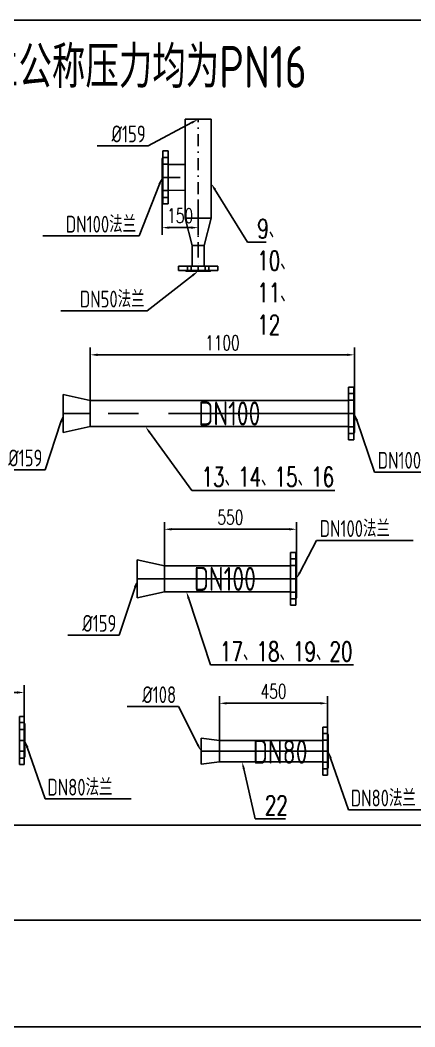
# Model space of a CAD drawing. Header units: millimetres. Extents: x 10779125 to 11142123, y -372083 to -144871.
# Drawn here: x 11103270 to 11104914, y -314154 to -309963 of the extents above; entities that cross this region are included whole.
import ezdxf
from ezdxf import colors
from ezdxf.entities.mleader import LeaderData, LeaderLine
from ezdxf.math import Vec2, Vec3

# ---------------------------------------------------------------- set-up
doc = ezdxf.new("R2010")
doc.units = ezdxf.units.MM
doc.header["$LTSCALE"] = 1000
doc.header["$MEASUREMENT"] = 0
doc.header["$PDSIZE"] = -1
for name, pattern in [('CENTER', [2.9, 2.5, -0.2, 0, -0.2]), ('CENTER2', [1.125, 0.75, -0.125, 0.125, -0.125]), ('DASHDOT', [1, 0.5, -0.25, 0, -0.25])]:
    doc.linetypes.add(name, pattern=pattern)
doc.layers.get('0').update_dxf_attribs({"color": 255, "linetype": 'CONTINUOUS'})
doc.layers.get('Defpoints').update_dxf_attribs({"linetype": 'CONTINUOUS'})
for name, color, linetype in [('1', 255, 'CONTINUOUS'), ('10', 7, 'CONTINUOUS'), ('1轮廓实线层', 7, 'CONTINUOUS'), ('2细线层', 4, 'CONTINUOUS'), ('3中心线', 1, 'CENTER2'), ('3中心线层', 1, 'CENTER'), ('5标注层', 4, 'CONTINUOUS'), ('6文字层', 3, 'CONTINUOUS'), ('图框层', 7, 'CONTINUOUS')]:
    doc.layers.add(name, color=color, linetype=linetype)
doc.layers.add('_0', color=7, linetype='CONTINUOUS', lineweight=80)
doc.styles.add('hz', font='simplex', dxfattribs={"width": 0.7, "bigfont": 'hztxt'})
doc.styles.add('PC_TEXTSTYLE', font='isocp.shx', dxfattribs={"width": 0.8, "bigfont": 'hzfs.shx'})
doc.dimstyles.new('预制件标注', dxfattribs={"dimtxt": 60, "dimasz": 30, "dimexe": 30, "dimexo": 0, "dimgap": 20, "dimtad": 1, "dimdec": 0, "dimzin": 0, "dimdsep": 46, "dimtxsty": 'hz', "dimcen": 0.09, "dimclrd": 4, "dimclre": 4, "dimclrt": 7, "dimazin": 2, "dimtfac": 1, "dimtdec": 0, "dimtix": 1, "dimtmove": 1, "dimatfit": 3, "dimfxl": 0, "dimtolj": 1, "dimtzin": 0, "dimarcsym": 0})

# ---------------------------------------------------------------- blocks, each defined once
blk = doc.blocks.new('DN100法兰侧视图')
at = {"layer": '1'}
for p, q in [((-22, 110), (0, 110)), ((-22, 110), (-22, -110)), ((0, 110), (0, -110)), ((-25, 77.5), (-22, 82)), ((-25, 77.5), (-25, -77.5)), ((-22, 55), (0, 55)), ((-25, -77.5), (-22, -82)), ((-22, -55), (0, -55)), ((-22, -110), (0, -110))]:
    blk.add_line(p, q, dxfattribs=at)
at = {"layer": '3中心线层'}
for p, q in [((-22, 83.1), (0, 83.1)), ((-25, 0), (0, 0)), ((-22, -83.1), (0, -83.1))]:
    blk.add_line(p, q, dxfattribs=at)
blk = doc.blocks.new('DN50法兰侧视图')
at = {"layer": '1'}
for p, q in [((-21, 50), (-18, 54.5)), ((-21, 50), (-21, -50)), ((-18, 82.5), (0, 82.5)), ((-18, 82.5), (-18, -82.5)), ((0, 82.5), (0, -82.5)), ((-18, 29.5), (0, 29.5)), ((-18, -29.5), (0, -29.5)), ((-21, -50), (-18, -54.5)), ((-18, -82.5), (0, -82.5))]:
    blk.add_line(p, q, dxfattribs=at)
at = {"layer": '3中心线层'}
for p, q in [((-18, 44.2), (0, 44.2)), ((-21, 0), (0, 0)), ((-18, -44.2), (0, -44.2))]:
    blk.add_line(p, q, dxfattribs=at)
blk = doc.blocks.new('*D315')
at = {"layer": '1轮廓实线层', "color": 4, "lineweight": -2, "transparency": 16777216}
for p, q in [((11103861.8, -310617.8), (11103861.8, -310857)), ((11104011.8, -310715.6), (11104011.8, -310857)), ((11103891.8, -310827), (11103981.8, -310827))]:
    blk.add_line(p, q, dxfattribs=at)
for points in [[(11103891.8, -310822), (11103891.8, -310832), (11103861.8, -310827)], [(11103981.8, -310822), (11103981.8, -310832), (11104011.8, -310827)]]:
    blk.add_solid(points, dxfattribs=at)
at = {"layer": 'Defpoints', "color": 0, "lineweight": -2, "transparency": 16777216}
for p in [(11103861.8, -310617.8), (11104011.8, -310715.6), (11104011.8, -310827)]:
    blk.add_point(p, dxfattribs=at)
at = {"layer": '1轮廓实线层', "color": 7, "transparency": 16777216, "insert": (11103936.8, -310777), "char_height": 60, "attachment_point": 5, "style": 'hz'}
blk.add_mtext('\\A1;150', dxfattribs=at)
blk = doc.blocks.new('*D316')
at = {"layer": '1轮廓实线层', "color": 4, "lineweight": -2, "transparency": 16777216}
for p, q in [((11103562.7, -311546.6), (11103562.7, -311326.5)), ((11104662.7, -311523.1), (11104662.7, -311326.5)), ((11103592.7, -311356.5), (11104632.7, -311356.5))]:
    blk.add_line(p, q, dxfattribs=at)
for points in [[(11103592.7, -311351.5), (11103592.7, -311361.5), (11103562.7, -311356.5)], [(11104632.7, -311351.5), (11104632.7, -311361.5), (11104662.7, -311356.5)]]:
    blk.add_solid(points, dxfattribs=at)
at = {"layer": 'Defpoints', "color": 0, "lineweight": -2, "transparency": 16777216}
for p in [(11104662.7, -311356.5), (11104662.7, -311523.1, 0), (11103562.7, -311546.6, 0)]:
    blk.add_point(p, dxfattribs=at)
at = {"layer": '1轮廓实线层', "color": 7, "transparency": 16777216, "insert": (11104112.7, -311306.5), "char_height": 60, "attachment_point": 5, "style": 'hz'}
blk.add_mtext('\\A1;1100', dxfattribs=at)
blk = doc.blocks.new('*D317')
at = {"layer": '1轮廓实线层', "color": 4, "lineweight": -2, "transparency": 16777216}
for p, q in [((11103871, -312235), (11103871, -312052.6)), ((11103901, -312082.6), (11104391, -312082.6)), ((11104421, -312211.5), (11104421, -312052.6))]:
    blk.add_line(p, q, dxfattribs=at)
for points in [[(11103901, -312077.6), (11103901, -312087.6), (11103871, -312082.6)], [(11104391, -312077.6), (11104391, -312087.6), (11104421, -312082.6)]]:
    blk.add_solid(points, dxfattribs=at)
at = {"layer": 'Defpoints', "color": 0, "lineweight": -2, "transparency": 16777216}
for p in [(11104421, -312082.6), (11104421, -312211.5, 0), (11103871, -312235, 0)]:
    blk.add_point(p, dxfattribs=at)
at = {"layer": '1轮廓实线层', "color": 7, "transparency": 16777216, "insert": (11104146, -312032.6), "char_height": 60, "attachment_point": 5, "style": 'hz'}
blk.add_mtext('\\A1;550', dxfattribs=at)
blk = doc.blocks.new('DN80法兰侧视图')
at = {"layer": '1'}
for p, q in [((-20, 100), (0, 100)), ((-20, 100), (-20, -100)), ((0, 100), (0, -100)), ((-23, 67.5), (-20, 72)), ((-23, 67.5), (-23, -67.5)), ((-20, 45.5), (0, 45.5)), ((-23, -67.5), (-20, -72)), ((-20, -45.5), (0, -45.5)), ((-20, -100), (0, -100))]:
    blk.add_line(p, q, dxfattribs=at)
at = {"layer": '3中心线层'}
for p, q in [((-20, 73.9), (0, 73.9)), ((-23, 0), (0, 0)), ((-23, 0), (0, 0)), ((-20, -73.9), (0, -73.9))]:
    blk.add_line(p, q, dxfattribs=at)
blk = doc.blocks.new('*D318')
at = {"layer": '1轮廓实线层', "color": 4, "lineweight": -2, "transparency": 16777216}
for p, q in [((11102387.3, -312916), (11102387.3, -312732)), ((11103287.3, -312916), (11103287.3, -312732)), ((11103257.3, -312762), (11102417.3, -312762))]:
    blk.add_line(p, q, dxfattribs=at)
for points in [[(11102417.3, -312757), (11102417.3, -312767), (11102387.3, -312762)], [(11103257.3, -312757), (11103257.3, -312767), (11103287.3, -312762)]]:
    blk.add_solid(points, dxfattribs=at)
at = {"layer": 'Defpoints', "color": 0, "lineweight": -2, "transparency": 16777216}
for p in [(11102387.3, -312762), (11102387.3, -312916), (11103287.3, -312916)]:
    blk.add_point(p, dxfattribs=at)
at = {"layer": '1轮廓实线层', "color": 7, "transparency": 16777216, "insert": (11102837.3, -312712), "char_height": 60, "attachment_point": 5, "style": 'hz'}
blk.add_mtext('\\A1;900', dxfattribs=at)
blk = doc.blocks.new('*D319')
at = {"layer": '1轮廓实线层', "color": 4, "lineweight": -2, "transparency": 16777216}
for p, q in [((11104100.8, -312961), (11104100.8, -312777.1)), ((11104550.8, -312961), (11104550.8, -312777.1)), ((11104520.8, -312807.1), (11104130.8, -312807.1))]:
    blk.add_line(p, q, dxfattribs=at)
for points in [[(11104130.8, -312802.1), (11104130.8, -312812.1), (11104100.8, -312807.1)], [(11104520.8, -312802.1), (11104520.8, -312812.1), (11104550.8, -312807.1)]]:
    blk.add_solid(points, dxfattribs=at)
at = {"layer": 'Defpoints', "color": 0, "lineweight": -2, "transparency": 16777216}
for p in [(11104100.8, -312807.1), (11104100.8, -312961), (11104550.8, -312961)]:
    blk.add_point(p, dxfattribs=at)
at = {"layer": '1轮廓实线层', "color": 7, "transparency": 16777216, "insert": (11104325.8, -312757.1), "char_height": 60, "attachment_point": 5, "style": 'hz'}
blk.add_mtext('\\A1;450', dxfattribs=at)

msp = doc.modelspace()

# ---------------------------------------------------------------- linework, layer by layer
for p, q in [((11103957.8, -310787.9), (11103957.8, -310375.9)), ((11104065.8, -310787.9), (11104065.8, -310375.9)), ((11103886.8, -310563.8), (11103957.8, -310563.7)), ((11103886.8, -310671.8), (11103957.8, -310671.7)), ((11103562.7, -311546.6, 0), (11103449.9, -311521.1, 0)), ((11103562.7, -311654.6, 0), (11103562.7, -311546.6, 0)), ((11103449.9, -311680.1, 0), (11103562.7, -311654.6, 0)), ((11103871, -312235, 0), (11103758.3, -312209.5, 0)), ((11103871, -312343, 0), (11103871, -312235, 0)), ((11103758.3, -312368.5, 0), (11103871, -312343, 0))]:
    msp.add_line(p, q)
at = {"lineweight": -2}
for p, q in [((11103957.8, -310375.9), (11104065.8, -310375.9)), ((11103449.9, -311521.1, 0), (11103449.9, -311680.1, 0)), ((11103758.3, -312209.5, 0), (11103758.3, -312368.5, 0)), ((11104023.8, -312952.5, 0), (11104023.8, -313060.5, 0))]:
    msp.add_line(p, q, dxfattribs=at)
msp.add_lwpolyline([(11100894.6, -309963.2), (11105119.2, -309963.2), (11105119.2, -313314.6), (11100894.6, -313314.6)], close=True, dxfattribs=at)
at = {"layer": '1轮廓实线层'}
for p, q in [((11103957.8, -310787.9), (11104065.8, -310787.9)), ((11103957.8, -310787.9), (11103986.3, -310901.3)), ((11104037.3, -310901.3), (11104065.8, -310787.9)), ((11103986.3, -310901.3), (11104037.3, -310901.3)), ((11103986.3, -310901.3), (11103986.3, -310986.9)), ((11104037.3, -310901.3), (11104037.3, -310986.9))]:
    msp.add_line(p, q, dxfattribs=at)
at = {"layer": '2细线层', "lineweight": -3}
msp.add_line((11089575.4, -314154, -89.1), (11126903.6, -314154, -89.1), dxfattribs=at)
at = {"layer": '3中心线'}
for p, q in [((11104637.7, -311600.6, 0), (11103562.7, -311600.6, 0)), ((11104396, -312289, 0), (11103871, -312289, 0)), ((11104100.8, -313006.5), (11104530.8, -313006.5))]:
    msp.add_line(p, q, dxfattribs=at)
at = {"layer": '3中心线层', "linetype": 'DASHDOT', "ltscale": 0.1}
for p, q in [((11104011.8, -310787.9), (11104011.8, -310375.9)), ((11103886.8, -310617.8), (11103957.8, -310617.7)), ((11104011.8, -310787.9), (11104011.8, -310901.3)), ((11104011.8, -310901.3), (11104011.8, -310986.9))]:
    msp.add_line(p, q, dxfattribs=at)
at = {"layer": '3中心线层', "lineweight": -3}
for p, q in [((11103449.9, -311600.6, 0), (11103562.7, -311600.6, 0)), ((11103758.3, -312289, 0), (11103871, -312289, 0)), ((11104023.8, -313006.5), (11104100.8, -313006.5))]:
    msp.add_line(p, q, dxfattribs=at)
at = {"layer": '_0', "lineweight": -2}
for p, q in [((11104100.8, -312962, 0), (11104023.8, -312952.5, 0)), ((11104100.8, -313051, 0), (11104100.8, -312962, 0)), ((11104023.8, -313060.5, 0), (11104100.8, -313051, 0))]:
    msp.add_line(p, q, dxfattribs=at)
at = {"layer": '_0', "lineweight": -2, "elevation": 0}
for points in [[(11103562.7, -311654.6), (11104637.7, -311654.6), (11104637.7, -311546.6), (11103562.7, -311546.6)], [(11103871, -312343), (11104396, -312343), (11104396, -312235), (11103871, -312235)]]:
    msp.add_lwpolyline(points, close=True, dxfattribs=at)
at = {"layer": '_0', "lineweight": -2}
msp.add_lwpolyline([(11104530.8, -313051), (11104100.8, -313051), (11104100.8, -312962), (11104530.8, -312962)], close=True, dxfattribs=at)
at = {"layer": '图框层', "lineweight": -3}
msp.add_line((11091797.3, -313709.6, -89.1), (11126459.2, -313709.6, -89.1), dxfattribs=at)

# ---------------------------------------------------------------- block references
at = {"lineweight": -2, "rotation": 180}
for p in [(11103267.3, -312961.5), (11104530.8, -313006.5)]:
    msp.add_blockref('DN80法兰侧视图', p, dxfattribs=at)
at = {"layer": '10', "extrusion": (0, 0, -1), "zscale": -1, "rotation": 180}
msp.add_blockref('DN100法兰侧视图', (-11103886.8, -310617.8), dxfattribs=at)
at = {"layer": '10', "rotation": 179.9999999999999}
for p in [(11104637.7, -311600.6, 0), (11104396, -312289, 0)]:
    msp.add_blockref('DN100法兰侧视图', p, dxfattribs=at)
at = {"layer": '1轮廓实线层', "rotation": 90}
msp.add_blockref('DN50法兰侧视图', (11104011.8, -310986.9), dxfattribs=at)

# ---------------------------------------------------------------- texts
at = {"char_height": 100, "attachment_point": 1, "style": 'PC_TEXTSTYLE'}
for s, insert in [('DN100', (11104013, -311550.7, 0)), ('DN100', (11103994.4, -312239.1, 0)), ('DN80', (11104240, -312958.7))]:
    msp.add_mtext_dynamic_manual_height_columns(s, width=264.892, gutter_width=12.5, heights=[0], dxfattribs=dict(at, insert=insert))
at = {"layer": '6文字层', "insert": (11102951.7, -310178.4), "char_height": 174.182, "width": 3787.944, "attachment_point": 5, "style": 'PC_TEXTSTYLE'}
msp.add_mtext('{\\C7;对焊   材质304,  未注法兰公称压力均为PN16}', dxfattribs=at)

# ---------------------------------------------------------------- dimensions: what is measured, and where the dimension line sits
at = {"layer": '1轮廓实线层'}
for base, p1, p2, picture, middle in [((11104011.8, -310827), (11103861.8, -310617.8), (11104011.8, -310715.6), '*D315', (11103936.8, -310777)), ((11104662.7, -311356.5), (11103562.7, -311546.6, 0), (11104662.7, -311523.1, 0), '*D316', (11104112.7, -311306.5)), ((11104421, -312082.6), (11103871, -312235, 0), (11104421, -312211.5, 0), '*D317', (11104146, -312032.6)), ((11102387.3, -312762), (11103287.3, -312916), (11102387.3, -312916), '*D318', (11102837.3, -312712)), ((11104100.8, -312807.1), (11104550.8, -312961), (11104100.8, -312961), '*D319', (11104325.8, -312757.1))]:
    dim = msp.add_linear_dim(base=base, p1=p1, p2=p2, dimstyle='预制件标注', dxfattribs=at)
    dim.commit()
    dim.dimension.update_dxf_attribs({"geometry": picture, "text_midpoint": middle})

# ---------------------------------------------------------------- leaders
ml = msp.add_multileader_mtext('Standard', dxfattribs=at)
ml.set_content('9、10、11、12', color=3, style='hz')
ml.set_leader_properties(color=3)
ml.build(insert=Vec2(0, 0))
ml.multileader.update_dxf_attribs({"text_left_attachment_type": 6, "text_right_attachment_type": 6, "dogleg_length": 20, "arrow_head_size": 30})
ctx = ml.context
ctx.base_point, ctx.char_height, ctx.arrow_head_size, ctx.landing_gap_size, ctx.plane_origin = Vec3(11104237.9, -310887.2), 80, 30, 20, Vec3(11104065.8, -310643)
ctx.left_attachment, ctx.right_attachment = 6, 6
notes = []
notes.append((ctx, [(0, (1, 1, 0), (11104217.9, -310887.2), (1, 0), 20, [(0, [(11104065.8, -310643)], 0, [])])]))
ctx.mtext.insert, ctx.mtext.width, ctx.mtext.flow_direction = Vec3(11104257.9, -310791.2), 37.333, 5
ml = msp.add_multileader_mtext('Standard', dxfattribs=at)
ml.set_content('13、14、15、16', color=3, style='hz')
ml.set_leader_properties(color=3)
ml.build(insert=Vec2(0, 0))
ml.multileader.update_dxf_attribs({"text_left_attachment_type": 6, "text_right_attachment_type": 6, "dogleg_length": 20, "arrow_head_size": 30})
ctx = ml.context
ctx.base_point, ctx.char_height, ctx.arrow_head_size, ctx.landing_gap_size, ctx.plane_origin = Vec3(11104005.8, -311920.6, 0), 80, 30, 20, Vec3(11103791.7, -311654.6, 0)
ctx.left_attachment, ctx.right_attachment = 6, 6
notes.append((ctx, [(0, (1, 1, 0), (11103985.8, -311920.6, 0), (1, 0), 20, [(0, [(11103791.7, -311654.6, 0)], 0, [])])]))
ctx.mtext.insert, ctx.mtext.width, ctx.mtext.flow_direction = Vec3(11104025.8, -311824.6, 0), 550.179, 5
ml = msp.add_multileader_mtext('Standard', dxfattribs=at)
ml.set_content('17、18、19、20', color=3, style='hz')
ml.set_leader_properties(color=3)
ml.build(insert=Vec2(0, 0))
ml.multileader.update_dxf_attribs({"text_left_attachment_type": 6, "text_right_attachment_type": 6, "dogleg_length": 20, "arrow_head_size": 30})
ctx = ml.context
ctx.base_point, ctx.char_height, ctx.arrow_head_size, ctx.landing_gap_size, ctx.plane_origin = Vec3(11104082.6, -312647.3, 0), 80, 30, 20, Vec3(11103963.1, -312343, 0)
ctx.left_attachment, ctx.right_attachment = 6, 6
notes.append((ctx, [(0, (1, 1, 0), (11104062.6, -312647.3, 0), (1, 0), 20, [(0, [(11103963.1, -312343, 0)], 0, [])])]))
ctx.mtext.insert, ctx.mtext.width, ctx.mtext.flow_direction = Vec3(11104102.6, -312551.3, 0), 550.179, 5
ml = msp.add_multileader_mtext('Standard', dxfattribs=at)
ml.set_content('22', color=3, style='hz')
ml.set_leader_properties(color=3)
ml.build(insert=Vec2(0, 0))
ml.multileader.update_dxf_attribs({"text_left_attachment_type": 6, "text_right_attachment_type": 6, "dogleg_length": 20, "arrow_head_size": 30})
ctx = ml.context
ctx.base_point, ctx.char_height, ctx.arrow_head_size, ctx.landing_gap_size, ctx.plane_origin = Vec3(11104269.3, -313287.8), 80, 30, 20, Vec3(11104195.2, -313051)
ctx.left_attachment, ctx.right_attachment = 6, 6
notes.append((ctx, [(0, (1, 1, 0), (11104249.3, -313287.8), (1, 0), 20, [(0, [(11104195.2, -313051)], 0, [])])]))
ctx.mtext.insert, ctx.mtext.width, ctx.mtext.flow_direction = Vec3(11104289.3, -313191.8), 156.658, 5
at = {"layer": '5标注层'}
ml = msp.add_multileader_mtext('Standard', dxfattribs=at)
ml.set_content('%%C159 ', color=256, style='PC_TEXTSTYLE')
ml.set_leader_properties()
ml.build(insert=Vec2(0, 0))
ml.multileader.update_dxf_attribs({"text_left_attachment_type": 6, "text_right_attachment_type": 6, "arrow_head_size": 30})
ctx = ml.context
ctx.base_point, ctx.char_height, ctx.arrow_head_size, ctx.plane_origin = Vec3(11103648.2, -310485.9), 70, 30, Vec3(11104011.8, -310375.9)
ctx.left_attachment, ctx.right_attachment, ctx.text_align_type = 6, 6, 1
notes.append((ctx, [(0, (1, 1, 0), (11103804.2, -310485.9), (-1, 0), 8, [(0, [(11104011.8, -310375.9)], 0, [])])]))
ctx.mtext.insert, ctx.mtext.width, ctx.mtext.alignment, ctx.mtext.flow_direction = Vec3(11103722.2, -310401.9), 340.596, 2, 5
ml = msp.add_multileader_mtext('Standard', dxfattribs=at)
ml.set_content('DN100法兰', color=256, style='PC_TEXTSTYLE')
ml.set_leader_properties()
ml.build(insert=Vec2(0, 0))
ml.multileader.update_dxf_attribs({"text_left_attachment_type": 6, "text_right_attachment_type": 6, "arrow_head_size": 30})
ctx = ml.context
ctx.base_point, ctx.char_height, ctx.arrow_head_size, ctx.plane_origin = Vec3(11103455.6, -310861.7), 70, 30, Vec3(11103861.8, -310617.8)
ctx.left_attachment, ctx.right_attachment, ctx.text_align_type = 6, 6, 1
notes.append((ctx, [(0, (1, 1, 0), (11103766.1, -310861.7), (-1, 0), 8, [(0, [(11103861.8, -310617.8)], 0, [])])]))
ctx.mtext.insert, ctx.mtext.alignment, ctx.mtext.flow_direction = Vec3(11103606.9, -310777.7), 2, 5
ml = msp.add_multileader_mtext('Standard', dxfattribs=at)
ml.set_content('DN50法兰', color=256, style='PC_TEXTSTYLE')
ml.set_leader_properties()
ml.build(insert=Vec2(0, 0))
ml.multileader.update_dxf_attribs({"text_left_attachment_type": 6, "text_right_attachment_type": 6, "arrow_head_size": 30})
ctx = ml.context
ctx.base_point, ctx.char_height, ctx.arrow_head_size, ctx.plane_origin = Vec3(11103516.6, -311173.3), 70, 30, Vec3(11104011.8, -311007.9)
ctx.left_attachment, ctx.right_attachment, ctx.text_align_type = 6, 6, 1
notes.append((ctx, [(0, (1, 1, 0), (11103799.1, -311173.3), (-1, 0), 8, [(0, [(11104011.8, -311007.9)], 0, [])])]))
ctx.mtext.insert, ctx.mtext.alignment, ctx.mtext.flow_direction = Vec3(11103653.8, -311089.3), 2, 5
ml = msp.add_multileader_mtext('Standard', dxfattribs=at)
ml.set_content('%%C159 ', color=256, style='PC_TEXTSTYLE')
ml.set_leader_properties()
ml.build(insert=Vec2(0, 0))
ml.multileader.update_dxf_attribs({"text_left_attachment_type": 6, "text_right_attachment_type": 6, "arrow_head_size": 30})
ctx = ml.context
ctx.base_point, ctx.char_height, ctx.arrow_head_size, ctx.plane_origin = Vec3(11103218, -311834.8, 0), 70, 30, Vec3(11103399.9, -311624.1, 0)
ctx.left_attachment, ctx.right_attachment, ctx.text_align_type = 6, 6, 1
notes.append((ctx, [(0, (1, 1, 0), (11103374, -311834.8, 0), (-1, 0), 8, [(0, [(11103449.9, -311607.1, 0)], 0, [])])]))
ctx.mtext.insert, ctx.mtext.width, ctx.mtext.alignment, ctx.mtext.flow_direction = Vec3(11103292, -311750.8, 0), 653.763, 2, 5
ml = msp.add_multileader_mtext('Standard', dxfattribs=at)
ml.set_content('DN100法兰', color=256, style='PC_TEXTSTYLE')
ml.set_leader_properties()
ml.build(insert=Vec2(0, 0))
ml.multileader.update_dxf_attribs({"text_left_attachment_type": 6, "text_right_attachment_type": 6, "arrow_head_size": 30})
ctx = ml.context
ctx.base_point, ctx.char_height, ctx.arrow_head_size, ctx.plane_origin = Vec3(11104754.5, -311844.6, 0), 70, 30, Vec3(11104662.7, -311600.6, 0)
ctx.left_attachment, ctx.right_attachment, ctx.text_align_type = 6, 6, 1
notes.append((ctx, [(1, (1, 1, 0), (11104746.5, -311844.6, 0), (1, 0), 8, [(0, [(11104662.7, -311600.6, 0)], 0, [])])]))
ctx.mtext.insert, ctx.mtext.alignment, ctx.mtext.flow_direction = Vec3(11104905.8, -311760.6, 0), 2, 5
ml = msp.add_multileader_mtext('Standard', dxfattribs=at)
ml.set_content('DN100法兰', color=256, style='PC_TEXTSTYLE')
ml.set_leader_properties()
ml.build(insert=Vec2(0, 0))
ml.multileader.update_dxf_attribs({"text_left_attachment_type": 6, "text_right_attachment_type": 6, "arrow_head_size": 30})
ctx = ml.context
ctx.base_point, ctx.char_height, ctx.arrow_head_size, ctx.plane_origin = Vec3(11104512.9, -312128.7, 0), 70, 30, Vec3(11104421, -312289, 0)
ctx.left_attachment, ctx.right_attachment, ctx.text_align_type = 6, 6, 1
notes.append((ctx, [(1, (1, 1, 0), (11104504.9, -312128.7, 0), (1, 0), 8, [(0, [(11104421, -312289, 0)], 0, [])])]))
ctx.mtext.insert, ctx.mtext.alignment, ctx.mtext.flow_direction = Vec3(11104664.1, -312044.7, 0), 2, 5
ml = msp.add_multileader_mtext('Standard', dxfattribs=at)
ml.set_content('%%C159 ', color=256, style='PC_TEXTSTYLE')
ml.set_leader_properties()
ml.build(insert=Vec2(0, 0))
ml.multileader.update_dxf_attribs({"text_left_attachment_type": 6, "text_right_attachment_type": 6, "arrow_head_size": 30})
ctx = ml.context
ctx.base_point, ctx.char_height, ctx.arrow_head_size, ctx.plane_origin = Vec3(11103526.3, -312523.2, 0), 70, 30, Vec3(11103158.3, -312312.5, 0)
ctx.left_attachment, ctx.right_attachment, ctx.text_align_type = 6, 6, 1
notes.append((ctx, [(0, (1, 1, 0), (11103682.3, -312523.2, 0), (-1, 0), 8, [(0, [(11103758.3, -312295.4, 0)], 0, [])])]))
ctx.mtext.insert, ctx.mtext.width, ctx.mtext.alignment, ctx.mtext.flow_direction = Vec3(11103600.3, -312439.2, 0), 653.763, 2, 5
ml = msp.add_multileader_mtext('Standard', dxfattribs=at)
ml.set_content('%%C108 ', color=256, style='PC_TEXTSTYLE')
ml.set_leader_properties()
ml.build(insert=Vec2(0, 0))
ml.multileader.update_dxf_attribs({"text_left_attachment_type": 6, "text_right_attachment_type": 6, "arrow_head_size": 30})
ctx = ml.context
ctx.base_point, ctx.char_height, ctx.arrow_head_size, ctx.plane_origin = Vec3(11103777.5, -312820.3, 0), 70, 30, Vec3(11102978.8, -313023.6, 0)
ctx.left_attachment, ctx.right_attachment, ctx.text_align_type = 6, 6, 1
notes.append((ctx, [(0, (1, 1, 0), (11103929.5, -312820.3, 0), (-1, 0), 8, [(0, [(11104023.8, -313006.5, 0)], 0, [])])]))
ctx.mtext.insert, ctx.mtext.width, ctx.mtext.alignment, ctx.mtext.flow_direction = Vec3(11103849.5, -312736.3, 0), 540.543, 2, 5
ml = msp.add_multileader_mtext('Standard', dxfattribs=at)
ml.set_content('DN80法兰', color=256, style='PC_TEXTSTYLE')
ml.set_leader_properties()
ml.build(insert=Vec2(0, 0))
ml.multileader.update_dxf_attribs({"text_left_attachment_type": 6, "text_right_attachment_type": 6, "arrow_head_size": 30})
ctx = ml.context
ctx.base_point, ctx.char_height, ctx.arrow_head_size, ctx.plane_origin = Vec3(11103382.2, -313205.4), 70, 30, Vec3(11103290.3, -312961.5)
ctx.left_attachment, ctx.right_attachment, ctx.text_align_type = 6, 6, 1
notes.append((ctx, [(1, (1, 1, 0), (11103374.2, -313205.4), (1, 0), 8, [(0, [(11103290.3, -312961.5)], 0, [])])]))
ctx.mtext.insert, ctx.mtext.alignment, ctx.mtext.flow_direction = Vec3(11103519.4, -313121.4), 2, 5
ml = msp.add_multileader_mtext('Standard', dxfattribs=at)
ml.set_content('DN80法兰', color=256, style='PC_TEXTSTYLE')
ml.set_leader_properties()
ml.build(insert=Vec2(0, 0))
ml.multileader.update_dxf_attribs({"text_left_attachment_type": 6, "text_right_attachment_type": 6, "arrow_head_size": 30})
ctx = ml.context
ctx.base_point, ctx.char_height, ctx.arrow_head_size, ctx.plane_origin = Vec3(11104645.7, -313250.5), 70, 30, Vec3(11104553.8, -313006.5)
ctx.left_attachment, ctx.right_attachment, ctx.text_align_type = 6, 6, 1
notes.append((ctx, [(1, (1, 1, 0), (11104637.7, -313250.5), (1, 0), 8, [(0, [(11104553.8, -313006.5)], 0, [])])]))
ctx.mtext.insert, ctx.mtext.alignment, ctx.mtext.flow_direction = Vec3(11104782.9, -313166.5), 2, 5
for ctx, leaders in notes:
    for number, flags, end, landing, length, lines in leaders:
        leader = LeaderData()
        leader.index, (leader.has_last_leader_line, leader.has_dogleg_vector, leader.attachment_direction) = number, flags
        leader.last_leader_point, leader.dogleg_vector, leader.dogleg_length = Vec3(end), Vec3(landing), length
        for number, points, colour, breaks in lines:
            line = LeaderLine()
            line.index, line.vertices, line.color, line.breaks = number, Vec3.list(points), colors.encode_raw_color(colour), breaks
            leader.lines.append(line)
        ctx.leaders.append(leader)

doc.saveas('drawing.dxf')
